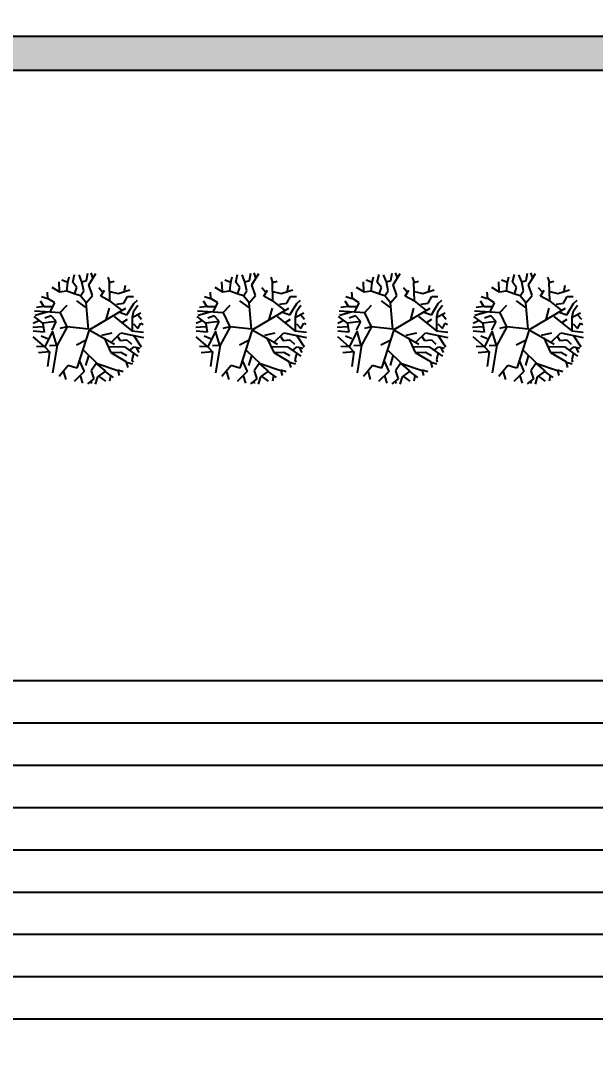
# Model space of a CAD drawing. Header units: inches. Extents: x 78 to 302, y -105 to 74.
# Drawn here: x 217.48 to 234.48, y 27.07 to 57.35 of the extents above; entities that cross this region are included whole.
import ezdxf

# ---------------------------------------------------------------- set-up
doc = ezdxf.new("R2010")
doc.units = ezdxf.units.IN
doc.header["$LTSCALE"] = 0.05
doc.header["$MEASUREMENT"] = 0
doc.layers.get('0').update_dxf_attribs({"color": 62})
doc.layers.add('rayas', color=7, linetype='Continuous')
doc.styles.get("Standard").update_dxf_attribs({"font": 'verdana.ttf'})
doc.dimstyles.get("Standard").update_dxf_attribs({"dimtxt": 0.18, "dimasz": 0.18, "dimexe": 0.18, "dimexo": 0.0625, "dimgap": 0.09, "dimtad": 0, "dimtih": 1, "dimtoh": 1, "dimdec": 4, "dimzin": 0, "dimdsep": 46, "dimtxsty": 'Standard', "dimcen": 0.09, "dimadec": 0, "dimazin": 0, "dimtfac": 1, "dimtdec": 4, "dimtofl": 0, "dimtmove": 0, "dimatfit": 3, "dimfxl": 1, "dimtolj": 1, "dimtzin": 0, "dimarcsym": 0})

# ---------------------------------------------------------------- blocks, each defined once
blk = doc.blocks.new('_Dot')
at = {"color": 0, "linetype": 'ByBlock', "lineweight": -2}
blk.add_line((-0.5, 0), (-1, 0), dxfattribs=at)
at = {"color": 0, "linetype": 'ByBlock', "const_width": 0.5}
blk.add_lwpolyline([(-0.25, 0, 1), (0.25, 0, 1)], format="xyb", close=True, dxfattribs=at)
blk = doc.blocks.new('*D6')
at = {"layer": 'Defpoints', "color": 0}
for p in [(300.963, 66.52), (95.688, 56.888), (300.963, 56.888)]:
    blk.add_point(p, dxfattribs=at)
at = {"layer": 'rayas', "color": 0, "lineweight": -2}
for p, q in [((95.688, 59.388), (95.688, 73.72)), ((300.963, 59.388), (300.963, 73.72)), ((97.688, 66.52), (188.259, 66.52)), ((298.963, 66.52), (208.392, 66.52))]:
    blk.add_line(p, q, dxfattribs=at)
at = {"layer": 'rayas', "color": 0, "lineweight": -2, "xscale": 2, "yscale": 2, "zscale": 2, "rotation": 180}
blk.add_blockref('_Dot', (95.688, 66.52), dxfattribs=at)
at = {"layer": 'rayas', "color": 0, "lineweight": -2, "xscale": 2, "yscale": 2, "zscale": 2}
blk.add_blockref('_Dot', (300.963, 66.52), dxfattribs=at)
at = {"layer": 'rayas', "color": 0, "insert": (198.326, 66.52), "char_height": 2, "attachment_point": 5}
blk.add_mtext('\\A1;205.27 m', dxfattribs=at)

msp = doc.modelspace()

# ---------------------------------------------------------------- hatches: boundary and pattern name
at = {"layer": 'rayas'}
msp.add_hatch(color=256, dxfattribs=at).paths.add_polyline_path([(188.02561, -83.1619), (96.68833, -83.1619), (96.68833, 55.88831), (299.96289, 55.88831), (299.96289, -83.1619), (208.62561, -83.1619), (208.62561, -84.1619), (300.96289, -84.1619), (300.96289, 56.88831), (95.68833, 56.88831), (95.68833, -84.1619), (188.02561, -84.1619)])

# ---------------------------------------------------------------- linework, layer by layer
for p, q in [((218.87409, 49.61547), (218.69681, 49.68262)), ((218.87409, 49.61547), (218.91528, 49.78559)), ((219.02273, 49.62591), (219.07824, 49.85274)), ((219.29492, 49.63785), (219.21254, 49.8408)), ((219.29492, 49.63785), (219.43101, 49.67217)), ((219.43101, 49.67217), (219.47041, 49.88706)), ((219.49906, 49.54683), (219.70142, 49.87512)), ((219.62083, 49.75126), (219.56532, 49.8975)), ((220.12224, 49.61547), (220.06852, 49.77365)), ((223.69237, 49.61547), (223.51509, 49.68262)), ((223.69237, 49.61547), (223.73356, 49.78559)), ((223.841, 49.62591), (223.89652, 49.85274)), ((224.1132, 49.63785), (224.03082, 49.8408)), ((224.1132, 49.63785), (224.24929, 49.67217)), ((224.24929, 49.67217), (224.28869, 49.88706)), ((224.31734, 49.54683), (224.51969, 49.87512)), ((224.43911, 49.75126), (224.3836, 49.8975)), ((224.94052, 49.61547), (224.8868, 49.77365)), ((227.87409, 49.61547), (227.69681, 49.68262)), ((227.87409, 49.61547), (227.91528, 49.78559)), ((228.02273, 49.62591), (228.07824, 49.85274)), ((228.29492, 49.63785), (228.21254, 49.8408)), ((228.29492, 49.63785), (228.43101, 49.67217)), ((228.43101, 49.67217), (228.47041, 49.88706)), ((228.49906, 49.54683), (228.70142, 49.87512)), ((228.62083, 49.75126), (228.56532, 49.8975)), ((229.12224, 49.61547), (229.06852, 49.77365)), ((231.87409, 49.61547), (231.69681, 49.68262)), ((231.87409, 49.61547), (231.91528, 49.78559)), ((232.02273, 49.62591), (232.07824, 49.85274)), ((232.29492, 49.63785), (232.21254, 49.8408)), ((232.29492, 49.63785), (232.43101, 49.67217)), ((232.43101, 49.67217), (232.47041, 49.88706)), ((232.49906, 49.54683), (232.70142, 49.87512)), ((232.62083, 49.75126), (232.56532, 49.8975)), ((233.12224, 49.61547), (233.06852, 49.77365)), ((218.64309, 49.33194), (218.41208, 49.46774)), ((218.63055, 49.34388), (218.61623, 49.63785)), ((218.84723, 49.35582), (218.87409, 49.61547)), ((219.14629, 49.46774), (219.02273, 49.62591)), ((219.07824, 49.26479), (219.14629, 49.46774)), ((219.25373, 49.22002), (219.34864, 49.36626)), ((219.34864, 49.36626), (219.29492, 49.63785)), ((219.60651, 49.23047), (219.49906, 49.54683)), ((219.90556, 49.33194), (219.79633, 49.4558)), ((219.85184, 49.20808), (219.95928, 49.38865)), ((220.10971, 49.61547), (220.24401, 49.64979)), ((220.12224, 49.07229), (220.10971, 49.61547)), ((220.36757, 49.28717), (220.70602, 49.40058)), ((220.54307, 49.3215), (220.58425, 49.53638)), ((223.46137, 49.33194), (223.23036, 49.46774)), ((223.44883, 49.34388), (223.4345, 49.63785)), ((223.66551, 49.35582), (223.69237, 49.61547)), ((223.96456, 49.46774), (223.841, 49.62591)), ((223.89652, 49.26479), (223.96456, 49.46774)), ((224.07201, 49.22002), (224.16692, 49.36626)), ((224.16692, 49.36626), (224.1132, 49.63785)), ((224.42479, 49.23047), (224.31734, 49.54683)), ((224.72384, 49.33194), (224.6146, 49.4558)), ((224.67012, 49.20808), (224.77756, 49.38865)), ((224.92798, 49.61547), (225.06229, 49.64979)), ((224.94052, 49.07229), (224.92798, 49.61547)), ((225.18585, 49.28717), (225.5243, 49.40058)), ((225.36134, 49.3215), (225.40253, 49.53638)), ((227.64309, 49.33194), (227.41208, 49.46774)), ((227.63055, 49.34388), (227.61623, 49.63785)), ((227.84723, 49.35582), (227.87409, 49.61547)), ((228.14629, 49.46774), (228.02273, 49.62591)), ((228.07824, 49.26479), (228.14629, 49.46774)), ((228.25373, 49.22002), (228.34864, 49.36626)), ((228.34864, 49.36626), (228.29492, 49.63785)), ((228.60651, 49.23047), (228.49906, 49.54683)), ((228.90556, 49.33194), (228.79633, 49.4558)), ((228.85184, 49.20808), (228.95928, 49.38865)), ((229.10971, 49.61547), (229.24401, 49.64979)), ((229.12224, 49.07229), (229.10971, 49.61547)), ((229.36757, 49.28717), (229.70602, 49.40058)), ((229.54307, 49.3215), (229.58425, 49.53638)), ((231.64309, 49.33194), (231.41208, 49.46774)), ((231.63055, 49.34388), (231.61623, 49.63785)), ((231.84723, 49.35582), (231.87409, 49.61547)), ((232.14629, 49.46774), (232.02273, 49.62591)), ((232.07824, 49.26479), (232.14629, 49.46774)), ((232.25373, 49.22002), (232.34864, 49.36626)), ((232.34864, 49.36626), (232.29492, 49.63785)), ((232.60651, 49.23047), (232.49906, 49.54683)), ((232.90556, 49.33194), (232.79633, 49.4558)), ((232.85184, 49.20808), (232.95928, 49.38865)), ((233.10971, 49.61547), (233.24401, 49.64979)), ((233.12224, 49.07229), (233.10971, 49.61547)), ((233.36757, 49.28717), (233.70602, 49.40058)), ((233.54307, 49.3215), (233.58425, 49.53638)), ((218.18108, 48.89173), (218.07363, 49.06184)), ((218.27778, 49.12899), (218.10049, 49.1857)), ((218.29031, 49.14093), (218.27778, 49.33194)), ((218.49446, 49.01558), (218.29031, 49.14093)), ((218.83291, 49.35582), (218.64309, 49.33194)), ((219.09077, 49.26479), (218.84723, 49.35582)), ((219.25373, 49.22002), (219.09077, 49.26479)), ((219.43101, 48.86934), (219.14629, 49.07229)), ((219.41669, 49.01558), (219.25373, 49.22002)), ((219.41669, 49.01558), (219.60651, 49.23047)), ((220.12224, 49.06184), (219.85184, 49.20808)), ((220.12224, 49.34388), (220.36757, 49.28717)), ((220.47502, 48.8007), (220.12224, 49.07229)), ((220.52874, 49.00514), (220.63798, 49.19764)), ((220.63798, 49.19764), (220.81526, 49.19764)), ((220.82779, 48.9932), (220.93703, 49.09467)), ((222.99935, 48.89173), (222.89191, 49.06184)), ((223.09605, 49.12899), (222.91877, 49.1857)), ((223.10859, 49.14093), (223.09605, 49.33194)), ((223.31273, 49.01558), (223.10859, 49.14093)), ((223.65118, 49.35582), (223.46137, 49.33194)), ((223.90905, 49.26479), (223.66551, 49.35582)), ((224.07201, 49.22002), (223.90905, 49.26479)), ((224.24929, 48.86934), (223.96456, 49.07229)), ((224.23497, 49.01558), (224.07201, 49.22002)), ((224.23497, 49.01558), (224.42479, 49.23047)), ((224.94052, 49.06184), (224.67012, 49.20808)), ((224.94052, 49.34388), (225.18585, 49.28717)), ((225.2933, 48.8007), (224.94052, 49.07229)), ((225.34702, 49.00514), (225.45625, 49.19764)), ((225.45625, 49.19764), (225.63354, 49.19764)), ((225.64607, 48.9932), (225.75531, 49.09467)), ((227.18108, 48.89173), (227.07363, 49.06184)), ((227.27778, 49.12899), (227.10049, 49.1857)), ((227.29031, 49.14093), (227.27778, 49.33194)), ((227.49446, 49.01558), (227.29031, 49.14093)), ((227.83291, 49.35582), (227.64309, 49.33194)), ((228.09077, 49.26479), (227.84723, 49.35582)), ((228.25373, 49.22002), (228.09077, 49.26479)), ((228.43101, 48.86934), (228.14629, 49.07229)), ((228.41669, 49.01558), (228.25373, 49.22002)), ((228.41669, 49.01558), (228.60651, 49.23047)), ((229.12224, 49.06184), (228.85184, 49.20808)), ((229.12224, 49.34388), (229.36757, 49.28717)), ((229.47502, 48.8007), (229.12224, 49.07229)), ((229.52874, 49.00514), (229.63798, 49.19764)), ((229.63798, 49.19764), (229.81526, 49.19764)), ((229.82779, 48.9932), (229.93703, 49.09467)), ((231.18108, 48.89173), (231.07363, 49.06184)), ((231.27778, 49.12899), (231.10049, 49.1857)), ((231.29031, 49.14093), (231.27778, 49.33194)), ((231.49446, 49.01558), (231.29031, 49.14093)), ((231.83291, 49.35582), (231.64309, 49.33194)), ((232.09077, 49.26479), (231.84723, 49.35582)), ((232.25373, 49.22002), (232.09077, 49.26479)), ((232.43101, 48.86934), (232.14629, 49.07229)), ((232.41669, 49.01558), (232.25373, 49.22002)), ((232.41669, 49.01558), (232.60651, 49.23047)), ((233.12224, 49.06184), (232.85184, 49.20808)), ((233.12224, 49.34388), (233.36757, 49.28717)), ((233.47502, 48.8007), (233.12224, 49.07229)), ((233.52874, 49.00514), (233.63798, 49.19764)), ((233.63798, 49.19764), (233.81526, 49.19764)), ((233.82779, 48.9932), (233.93703, 49.09467)), ((218.65741, 48.72161), (217.89635, 48.76787)), ((218.16854, 48.90366), (217.95186, 48.87979)), ((218.41208, 48.89173), (218.18108, 48.89173)), ((218.35836, 48.74549), (218.49446, 49.01558)), ((218.64309, 48.72161), (218.85977, 48.94843)), ((219.48781, 48.2348), (219.41669, 49.01558)), ((219.52592, 48.22469), (220.59192, 48.85518)), ((220.0148, 48.51866), (220.10971, 48.8574)), ((220.31206, 48.97082), (220.52874, 49.00514)), ((220.62544, 48.65446), (220.82779, 48.9932)), ((220.78661, 48.59775), (220.82779, 48.77832)), ((220.82779, 48.77832), (220.94956, 48.94843)), ((223.47569, 48.72161), (222.71463, 48.76787)), ((222.98682, 48.90366), (222.77014, 48.87979)), ((223.23036, 48.89173), (222.99935, 48.89173)), ((223.17664, 48.74549), (223.31273, 49.01558)), ((223.46137, 48.72161), (223.67805, 48.94843)), ((224.30609, 48.2348), (224.23497, 49.01558)), ((224.3442, 48.22469), (225.4102, 48.85518)), ((224.83307, 48.51866), (224.92798, 48.8574)), ((225.13034, 48.97082), (225.34702, 49.00514)), ((225.44372, 48.65446), (225.64607, 48.9932)), ((225.60488, 48.59775), (225.64607, 48.77832)), ((225.64607, 48.77832), (225.76784, 48.94843)), ((227.65741, 48.72161), (226.89635, 48.76787)), ((227.16854, 48.90366), (226.95186, 48.87979)), ((227.41208, 48.89173), (227.18108, 48.89173)), ((227.35836, 48.74549), (227.49446, 49.01558)), ((227.64309, 48.72161), (227.85977, 48.94843)), ((228.48781, 48.2348), (228.41669, 49.01558)), ((228.52592, 48.22469), (229.59192, 48.85518)), ((229.0148, 48.51866), (229.10971, 48.8574)), ((229.31206, 48.97082), (229.52874, 49.00514)), ((229.62544, 48.65446), (229.82779, 48.9932)), ((229.78661, 48.59775), (229.82779, 48.77832)), ((229.82779, 48.77832), (229.94956, 48.94843)), ((231.65741, 48.72161), (230.89635, 48.76787)), ((231.16854, 48.90366), (230.95186, 48.87979)), ((231.41208, 48.89173), (231.18108, 48.89173)), ((231.35836, 48.74549), (231.49446, 49.01558)), ((231.64309, 48.72161), (231.85977, 48.94843)), ((232.48781, 48.2348), (232.41669, 49.01558)), ((232.52592, 48.22469), (233.59192, 48.85518)), ((233.0148, 48.51866), (233.10971, 48.8574)), ((233.31206, 48.97082), (233.52874, 49.00514)), ((233.62544, 48.65446), (233.82779, 48.9932)), ((233.78661, 48.59775), (233.82779, 48.77832)), ((233.82779, 48.77832), (233.94956, 48.94843)), ((218.01991, 48.48434), (217.85695, 48.40525)), ((218.14168, 48.41719), (217.88381, 48.60969)), ((218.26345, 48.73355), (217.91067, 48.64252)), ((218.53564, 48.46196), (218.14168, 48.41719)), ((218.38522, 48.63207), (218.1954, 48.56343)), ((218.52132, 48.48434), (218.38522, 48.63207)), ((218.41208, 48.20231), (218.53564, 48.46196)), ((218.85977, 48.30378), (218.65741, 48.72161)), ((220.24401, 48.60969), (220.77407, 48.19037)), ((220.40697, 48.73355), (220.62544, 48.65446)), ((220.50188, 48.43957), (220.63798, 48.5306)), ((220.78661, 48.58581), (221.03194, 48.72161)), ((220.78661, 48.20231), (220.78661, 48.58581)), ((220.94956, 48.65446), (221.0588, 48.5306)), ((222.83819, 48.48434), (222.67523, 48.40525)), ((222.95996, 48.41719), (222.70209, 48.60969)), ((223.08173, 48.73355), (222.72895, 48.64252)), ((223.35392, 48.46196), (222.95996, 48.41719)), ((223.2035, 48.63207), (223.01368, 48.56343)), ((223.3396, 48.48434), (223.2035, 48.63207)), ((223.23036, 48.20231), (223.35392, 48.46196)), ((223.67805, 48.30378), (223.47569, 48.72161)), ((225.06229, 48.60969), (225.59235, 48.19037)), ((225.22525, 48.73355), (225.44372, 48.65446)), ((225.32016, 48.43957), (225.45625, 48.5306)), ((225.60488, 48.58581), (225.85022, 48.72161)), ((225.60488, 48.20231), (225.60488, 48.58581)), ((225.76784, 48.65446), (225.87708, 48.5306)), ((227.01991, 48.48434), (226.85695, 48.40525)), ((227.14168, 48.41719), (226.88381, 48.60969)), ((227.26345, 48.73355), (226.91067, 48.64252)), ((227.53564, 48.46196), (227.14168, 48.41719)), ((227.38522, 48.63207), (227.1954, 48.56343)), ((227.52132, 48.48434), (227.38522, 48.63207)), ((227.41208, 48.20231), (227.53564, 48.46196)), ((227.85977, 48.30378), (227.65741, 48.72161)), ((229.24401, 48.60969), (229.77407, 48.19037)), ((229.40697, 48.73355), (229.62544, 48.65446)), ((229.50188, 48.43957), (229.63798, 48.5306)), ((229.78661, 48.58581), (230.03194, 48.72161)), ((229.78661, 48.20231), (229.78661, 48.58581)), ((229.94956, 48.65446), (230.0588, 48.5306)), ((231.01991, 48.48434), (230.85695, 48.40525)), ((231.14168, 48.41719), (230.88381, 48.60969)), ((231.26345, 48.73355), (230.91067, 48.64252)), ((231.53564, 48.46196), (231.14168, 48.41719)), ((231.38522, 48.63207), (231.1954, 48.56343)), ((231.52132, 48.48434), (231.38522, 48.63207)), ((231.41208, 48.20231), (231.53564, 48.46196)), ((231.85977, 48.30378), (231.65741, 48.72161)), ((233.24401, 48.60969), (233.77407, 48.19037)), ((233.40697, 48.73355), (233.62544, 48.65446)), ((233.50188, 48.43957), (233.63798, 48.5306)), ((233.78661, 48.58581), (234.03194, 48.72161)), ((233.78661, 48.20231), (233.78661, 48.58581)), ((233.94956, 48.65446), (234.0588, 48.5306)), ((218.14168, 48.30378), (217.84263, 48.2814)), ((218.18108, 48.1456), (217.85695, 48.17992)), ((218.14168, 48.40525), (218.18108, 48.1456)), ((218.42641, 48.17992), (218.1954, 47.71583)), ((218.54818, 47.75015), (218.42641, 48.17992)), ((218.85977, 48.30378), (218.5625, 47.7606)), ((218.84723, 48.30378), (218.64309, 48.25901)), ((219.48781, 48.2348), (218.85977, 48.30378)), ((219.5116, 48.21275), (219.14692, 47.08291)), ((219.5116, 48.21275), (220.25804, 47.79439)), ((220.77407, 48.19037), (221.11252, 48.1456)), ((220.81526, 48.39481), (220.94956, 48.25901)), ((220.94956, 48.25901), (221.03194, 48.41719)), ((221.03194, 48.41719), (221.09999, 48.37242)), ((222.95996, 48.30378), (222.6609, 48.2814)), ((222.99935, 48.1456), (222.67523, 48.17992)), ((222.95996, 48.40525), (222.99935, 48.1456)), ((223.24469, 48.17992), (223.01368, 47.71583)), ((223.36646, 47.75015), (223.24469, 48.17992)), ((223.67805, 48.30378), (223.38078, 47.7606)), ((223.66551, 48.30378), (223.46137, 48.25901)), ((224.30609, 48.2348), (223.67805, 48.30378)), ((224.32988, 48.21275), (223.9652, 47.08291)), ((224.32988, 48.21275), (225.07632, 47.79439)), ((225.59235, 48.19037), (225.9308, 48.1456)), ((225.63354, 48.39481), (225.76784, 48.25901)), ((225.76784, 48.25901), (225.85022, 48.41719)), ((225.85022, 48.41719), (225.91826, 48.37242)), ((227.14168, 48.30378), (226.84263, 48.2814)), ((227.18108, 48.1456), (226.85695, 48.17992)), ((227.14168, 48.40525), (227.18108, 48.1456)), ((227.42641, 48.17992), (227.1954, 47.71583)), ((227.54818, 47.75015), (227.42641, 48.17992)), ((227.85977, 48.30378), (227.5625, 47.7606)), ((227.84723, 48.30378), (227.64309, 48.25901)), ((228.48781, 48.2348), (227.85977, 48.30378)), ((228.5116, 48.21275), (228.14692, 47.08291)), ((228.5116, 48.21275), (229.25804, 47.79439)), ((229.77407, 48.19037), (230.11252, 48.1456)), ((229.81526, 48.39481), (229.94956, 48.25901)), ((229.94956, 48.25901), (230.03194, 48.41719)), ((230.03194, 48.41719), (230.09999, 48.37242)), ((231.14168, 48.30378), (230.84263, 48.2814)), ((231.18108, 48.1456), (230.85695, 48.17992)), ((231.14168, 48.40525), (231.18108, 48.1456)), ((231.42641, 48.17992), (231.1954, 47.71583)), ((231.54818, 47.75015), (231.42641, 48.17992)), ((231.85977, 48.30378), (231.5625, 47.7606)), ((231.84723, 48.30378), (231.64309, 48.25901)), ((232.48781, 48.2348), (231.85977, 48.30378)), ((232.5116, 48.21275), (232.14692, 47.08291)), ((232.5116, 48.21275), (233.25804, 47.79439)), ((233.77407, 48.19037), (234.11252, 48.1456)), ((233.81526, 48.39481), (233.94956, 48.25901)), ((233.94956, 48.25901), (234.03194, 48.41719)), ((234.03194, 48.41719), (234.09999, 48.37242)), ((218.1954, 47.71583), (217.85695, 48.00981)), ((218.27778, 47.9531), (218.08617, 48.03219)), ((219.40415, 47.89639), (219.13196, 47.7606)), ((219.8787, 48.05457), (220.19029, 48.12322)), ((219.94675, 47.97548), (220.1491, 47.54571)), ((220.16343, 47.85163), (220.44816, 48.12322)), ((220.35325, 48.00981), (220.4213, 47.89639)), ((220.4213, 47.89639), (220.62544, 47.91878)), ((220.44816, 48.12322), (221.11252, 47.98742)), ((220.62544, 47.91878), (220.75975, 47.79492)), ((220.81526, 48.05457), (221.04447, 47.71583)), ((223.01368, 47.71583), (222.67523, 48.00981)), ((223.09605, 47.9531), (222.90444, 48.03219)), ((224.22243, 47.89639), (223.95024, 47.7606)), ((224.69698, 48.05457), (225.00857, 48.12322)), ((224.76503, 47.97548), (224.96738, 47.54571)), ((224.98171, 47.85163), (225.26643, 48.12322)), ((225.17152, 48.00981), (225.23957, 47.89639)), ((225.23957, 47.89639), (225.44372, 47.91878)), ((225.26643, 48.12322), (225.9308, 47.98742)), ((225.44372, 47.91878), (225.57802, 47.79492)), ((225.63354, 48.05457), (225.86275, 47.71583)), ((227.1954, 47.71583), (226.85695, 48.00981)), ((227.27778, 47.9531), (227.08617, 48.03219)), ((228.40415, 47.89639), (228.13196, 47.7606)), ((228.8787, 48.05457), (229.19029, 48.12322)), ((228.94675, 47.97548), (229.1491, 47.54571)), ((229.16343, 47.85163), (229.44816, 48.12322)), ((229.35325, 48.00981), (229.4213, 47.89639)), ((229.4213, 47.89639), (229.62544, 47.91878)), ((229.44816, 48.12322), (230.11252, 47.98742)), ((229.62544, 47.91878), (229.75975, 47.79492)), ((229.81526, 48.05457), (230.04447, 47.71583)), ((231.1954, 47.71583), (230.85695, 48.00981)), ((231.27778, 47.9531), (231.08617, 48.03219)), ((232.40415, 47.89639), (232.13196, 47.7606)), ((232.8787, 48.05457), (233.19029, 48.12322)), ((232.94675, 47.97548), (233.1491, 47.54571)), ((233.16343, 47.85163), (233.44816, 48.12322)), ((233.35325, 48.00981), (233.4213, 47.89639)), ((233.4213, 47.89639), (233.62544, 47.91878)), ((233.44816, 48.12322), (234.11252, 47.98742)), ((233.62544, 47.91878), (233.75975, 47.79492)), ((233.81526, 48.05457), (234.04447, 47.71583)), ((218.1954, 47.71583), (217.95186, 47.72777)), ((218.3315, 47.56959), (218.00558, 47.53527)), ((218.1954, 47.71583), (218.3315, 47.56959)), ((218.3315, 47.56959), (218.27778, 47.12788)), ((218.53564, 47.75015), (218.3315, 47.73822)), ((218.5625, 47.7606), (218.42641, 46.94732)), ((219.33611, 47.61436), (219.7426, 47.21891)), ((220.06852, 47.72777), (220.55739, 47.71583)), ((220.1491, 47.54571), (220.44816, 47.55765)), ((220.44816, 47.55765), (220.62544, 47.45618)), ((220.55739, 47.71583), (220.94956, 47.4338)), ((220.70602, 47.61436), (220.84212, 47.71583)), ((220.84212, 47.71583), (221.00508, 47.67106)), ((220.91017, 47.67106), (220.97822, 47.54571)), ((223.01368, 47.71583), (222.77014, 47.72777)), ((223.14978, 47.56959), (222.82386, 47.53527)), ((223.01368, 47.71583), (223.14978, 47.56959)), ((223.14978, 47.56959), (223.09605, 47.12788)), ((223.35392, 47.75015), (223.14978, 47.73822)), ((223.38078, 47.7606), (223.24469, 46.94732)), ((224.15438, 47.61436), (224.56088, 47.21891)), ((224.8868, 47.72777), (225.37567, 47.71583)), ((224.96738, 47.54571), (225.26643, 47.55765)), ((225.26643, 47.55765), (225.44372, 47.45618)), ((225.37567, 47.71583), (225.76784, 47.4338)), ((225.5243, 47.61436), (225.6604, 47.71583)), ((225.6604, 47.71583), (225.82335, 47.67106)), ((225.72845, 47.67106), (225.79649, 47.54571)), ((227.1954, 47.71583), (226.95186, 47.72777)), ((227.3315, 47.56959), (227.00558, 47.53527)), ((227.1954, 47.71583), (227.3315, 47.56959)), ((227.3315, 47.56959), (227.27778, 47.12788)), ((227.53564, 47.75015), (227.3315, 47.73822)), ((227.5625, 47.7606), (227.42641, 46.94732)), ((228.33611, 47.61436), (228.7426, 47.21891)), ((229.06852, 47.72777), (229.55739, 47.71583)), ((229.1491, 47.54571), (229.44816, 47.55765)), ((229.44816, 47.55765), (229.62544, 47.45618)), ((229.55739, 47.71583), (229.94956, 47.4338)), ((229.70602, 47.61436), (229.84212, 47.71583)), ((229.84212, 47.71583), (230.00508, 47.67106)), ((229.91017, 47.67106), (229.97822, 47.54571)), ((231.1954, 47.71583), (230.95186, 47.72777)), ((231.3315, 47.56959), (231.00558, 47.53527)), ((231.1954, 47.71583), (231.3315, 47.56959)), ((231.3315, 47.56959), (231.27778, 47.12788)), ((231.53564, 47.75015), (231.3315, 47.73822)), ((231.5625, 47.7606), (231.42641, 46.94732)), ((232.33611, 47.61436), (232.7426, 47.21891)), ((233.06852, 47.72777), (233.55739, 47.71583)), ((233.1491, 47.54571), (233.44816, 47.55765)), ((233.44816, 47.55765), (233.62544, 47.45618)), ((233.55739, 47.71583), (233.94956, 47.4338)), ((233.70602, 47.61436), (233.84212, 47.71583)), ((233.84212, 47.71583), (234.00508, 47.67106)), ((233.91017, 47.67106), (233.97822, 47.54571)), ((219.22687, 47.28606), (219.36297, 46.98164)), ((219.48474, 47.44424), (219.40415, 47.16221)), ((220.1491, 47.54571), (220.59679, 47.27562)), ((220.59679, 47.27562), (220.6523, 47.1055)), ((220.61111, 47.26368), (220.78661, 47.20697)), ((220.82779, 47.53527), (220.77407, 47.33232)), ((220.77407, 47.33232), (220.80093, 47.26368)), ((224.04515, 47.28606), (224.18124, 46.98164)), ((224.30301, 47.44424), (224.22243, 47.16221)), ((224.96738, 47.54571), (225.41507, 47.27562)), ((225.41507, 47.27562), (225.47058, 47.1055)), ((225.42939, 47.26368), (225.60488, 47.20697)), ((225.64607, 47.53527), (225.59235, 47.33232)), ((225.59235, 47.33232), (225.61921, 47.26368)), ((228.22687, 47.28606), (228.36297, 46.98164)), ((228.48474, 47.44424), (228.40415, 47.16221)), ((229.1491, 47.54571), (229.59679, 47.27562)), ((229.59679, 47.27562), (229.6523, 47.1055)), ((229.61111, 47.26368), (229.78661, 47.20697)), ((229.82779, 47.53527), (229.77407, 47.33232)), ((229.77407, 47.33232), (229.80093, 47.26368)), ((232.22687, 47.28606), (232.36297, 46.98164)), ((232.48474, 47.44424), (232.40415, 47.16221)), ((233.1491, 47.54571), (233.59679, 47.27562)), ((233.59679, 47.27562), (233.6523, 47.1055)), ((233.61111, 47.26368), (233.78661, 47.20697)), ((233.82779, 47.53527), (233.77407, 47.33232)), ((233.77407, 47.33232), (233.80093, 47.26368)), ((218.88842, 47.16221), (218.61623, 46.83391)), ((218.75232, 46.96971), (218.82037, 46.74438)), ((219.14629, 47.08312), (218.88842, 47.16221)), ((219.36297, 46.98164), (219.06391, 46.68767)), ((219.71574, 47.21891), (219.56532, 47.00403)), ((219.56532, 47.00403), (219.64769, 46.76676)), ((219.72828, 47.20697), (219.98614, 46.99209)), ((219.7426, 47.21891), (220.35325, 47.01447)), ((219.98614, 46.99209), (219.75693, 46.82346)), ((219.97361, 46.98164), (220.21715, 46.81153)), ((220.35325, 47.03835), (220.5162, 46.98164)), ((220.35325, 47.01447), (220.39443, 46.86823)), ((223.7067, 47.16221), (223.4345, 46.83391)), ((223.5706, 46.96971), (223.63865, 46.74438)), ((223.96456, 47.08312), (223.7067, 47.16221)), ((224.18124, 46.98164), (223.88219, 46.68767)), ((224.53402, 47.21891), (224.3836, 47.00403)), ((224.3836, 47.00403), (224.46597, 46.76676)), ((224.54656, 47.20697), (224.80442, 46.99209)), ((224.56088, 47.21891), (225.17152, 47.01447)), ((224.80442, 46.99209), (224.57521, 46.82346)), ((224.79189, 46.98164), (225.03543, 46.81153)), ((225.17152, 47.03835), (225.33448, 46.98164)), ((225.17152, 47.01447), (225.21271, 46.86823)), ((227.88842, 47.16221), (227.61623, 46.83391)), ((227.75232, 46.96971), (227.82037, 46.74438)), ((228.14629, 47.08312), (227.88842, 47.16221)), ((228.36297, 46.98164), (228.06391, 46.68767)), ((228.71574, 47.21891), (228.56532, 47.00403)), ((228.56532, 47.00403), (228.64769, 46.76676)), ((228.72828, 47.20697), (228.98614, 46.99209)), ((228.7426, 47.21891), (229.35325, 47.01447)), ((228.98614, 46.99209), (228.75693, 46.82346)), ((228.97361, 46.98164), (229.21715, 46.81153)), ((229.35325, 47.03835), (229.5162, 46.98164)), ((229.35325, 47.01447), (229.39443, 46.86823)), ((231.88842, 47.16221), (231.61623, 46.83391)), ((231.75232, 46.96971), (231.82037, 46.74438)), ((232.14629, 47.08312), (231.88842, 47.16221)), ((232.36297, 46.98164), (232.06391, 46.68767)), ((232.71574, 47.21891), (232.56532, 47.00403)), ((232.56532, 47.00403), (232.64769, 46.76676)), ((232.72828, 47.20697), (232.98614, 46.99209)), ((232.7426, 47.21891), (233.35325, 47.01447)), ((232.98614, 46.99209), (232.75693, 46.82346)), ((232.97361, 46.98164), (233.21715, 46.81153)), ((233.35325, 47.03835), (233.5162, 46.98164)), ((233.35325, 47.01447), (233.39443, 46.86823)), ((219.2412, 46.85629), (219.30745, 46.64141)), ((219.64769, 46.76676), (219.45788, 46.61903)), ((219.55279, 46.68767), (219.57965, 46.63096)), ((219.75693, 46.82346), (219.68888, 46.60858)), ((219.76947, 46.85629), (219.98614, 46.69812)), ((220.13657, 46.85629), (220.10971, 46.69812)), ((224.05947, 46.85629), (224.12573, 46.64141)), ((224.46597, 46.76676), (224.27615, 46.61903)), ((224.37106, 46.68767), (224.39792, 46.63096)), ((224.57521, 46.82346), (224.50716, 46.60858)), ((224.58774, 46.85629), (224.80442, 46.69812)), ((224.95484, 46.85629), (224.92798, 46.69812)), ((228.2412, 46.85629), (228.30745, 46.64141)), ((228.64769, 46.76676), (228.45788, 46.61903)), ((228.55279, 46.68767), (228.57965, 46.63096)), ((228.75693, 46.82346), (228.68888, 46.60858)), ((228.76947, 46.85629), (228.98614, 46.69812)), ((229.13657, 46.85629), (229.10971, 46.69812)), ((232.2412, 46.85629), (232.30745, 46.64141)), ((232.64769, 46.76676), (232.45788, 46.61903)), ((232.55279, 46.68767), (232.57965, 46.63096)), ((232.75693, 46.82346), (232.68888, 46.60858)), ((232.76947, 46.85629), (232.98614, 46.69812)), ((233.13657, 46.85629), (233.10971, 46.69812))]:
    msp.add_line(p, q)
for p, q in [((123.8543, 37.85557), (272.8543, 37.85557)), ((123.8543, 36.60557), (272.8543, 36.60557)), ((123.8543, 35.35557), (272.8543, 35.35557)), ((123.8543, 34.10557), (272.8543, 34.10557)), ((123.8543, 32.85557), (272.8543, 32.85557)), ((123.8543, 31.60557), (272.8543, 31.60557)), ((123.8543, 30.35557), (272.8543, 30.35557)), ((123.8543, 29.10557), (272.8543, 29.10557)), ((123.8543, 27.85557), (272.8543, 27.85557))]:
    msp.add_line(p, q, dxfattribs=at)
for points in [[(188.02561, -84.1619), (95.68833, -84.1619), (95.68833, 56.88831), (300.96289, 56.88831), (300.96289, -84.1619), (208.62561, -84.1619)], [(188.02561, -83.1619), (96.68833, -83.1619), (96.68833, 55.88831), (299.96289, 55.88831), (299.96289, -83.1619), (208.62561, -83.1619)]]:
    msp.add_lwpolyline(points, dxfattribs=at)

# ---------------------------------------------------------------- dimensions: what is measured, and where the dimension line sits
at = {"layer": 'rayas', "color": 3}
dim = msp.add_linear_dim(base=(300.96289, 66.52035), p1=(95.68833, 56.88831), p2=(300.96289, 56.88831), text='205.27 m', dimstyle='Standard', override={"dimscale": 40, "dimtxt": 0.05, "dimasz": 0.05, "dimpost": ' m', "dimblk": 'Dot'}, dxfattribs=at)
dim.commit()
dim.dimension.update_dxf_attribs({"geometry": '*D6', "text_midpoint": (198.32561, 66.52035)})

doc.saveas('drawing.dxf')
